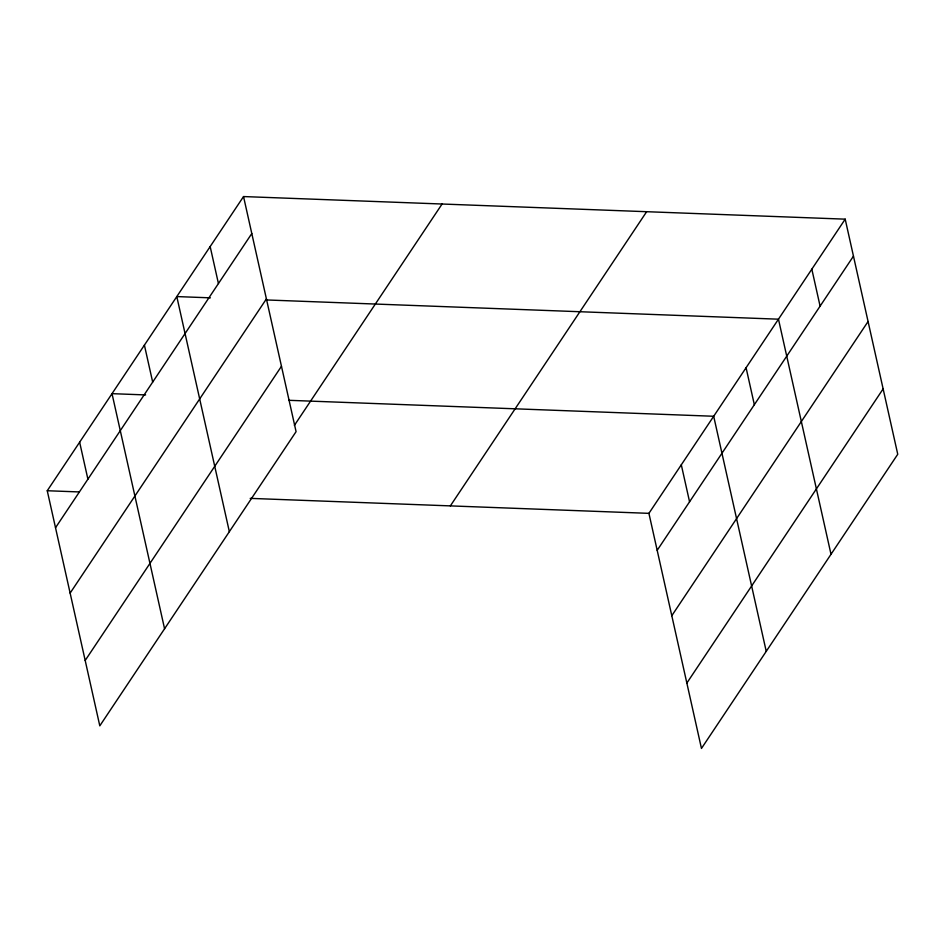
<?xml version="1.0" encoding="UTF-8"?>
<svg xmlns="http://www.w3.org/2000/svg" width="945" height="945" viewBox="0 0 945 945"><rect width="100%" height="100%" fill="white"/><g stroke="black" fill="none" stroke-linecap="round" stroke-linejoin="round"><path stroke-width="1.42" d="M243.538 196.56L296.08 431.652L99.804 725.843L47.25 490.738L243.538 196.56L845.196 219.157L897.75 454.261L701.462 748.44L648.92 513.348L845.196 219.157M55.519 527.723L251.795 233.545M70.131 593.106L266.407 298.915M85.192 660.46L281.468 366.282M294.379 425.392L442.083 204.014M450.363 505.882L646.652 211.704M657.188 550.321L853.465 256.142M671.8 615.703L868.077 321.513M686.85 683.058L883.138 388.879M210.381 297.84L176.798 296.576L229.351 531.681M265.852 299.931L778.467 319.186L831.009 554.278M145.601 394.927L112.018 393.663L164.572 628.768M288.674 400.302L713.688 416.261L766.241 651.365M47.25 490.738L79.368 491.943M250.189 498.369L648.92 513.348M811.826 269.171L820.095 306.156M746.077 367.723L754.346 404.708M681.298 464.798L689.566 501.783M210.168 246.574L218.437 283.547M144.408 345.126L152.677 382.099M79.64 442.201L87.909 479.186"/></g></svg>
